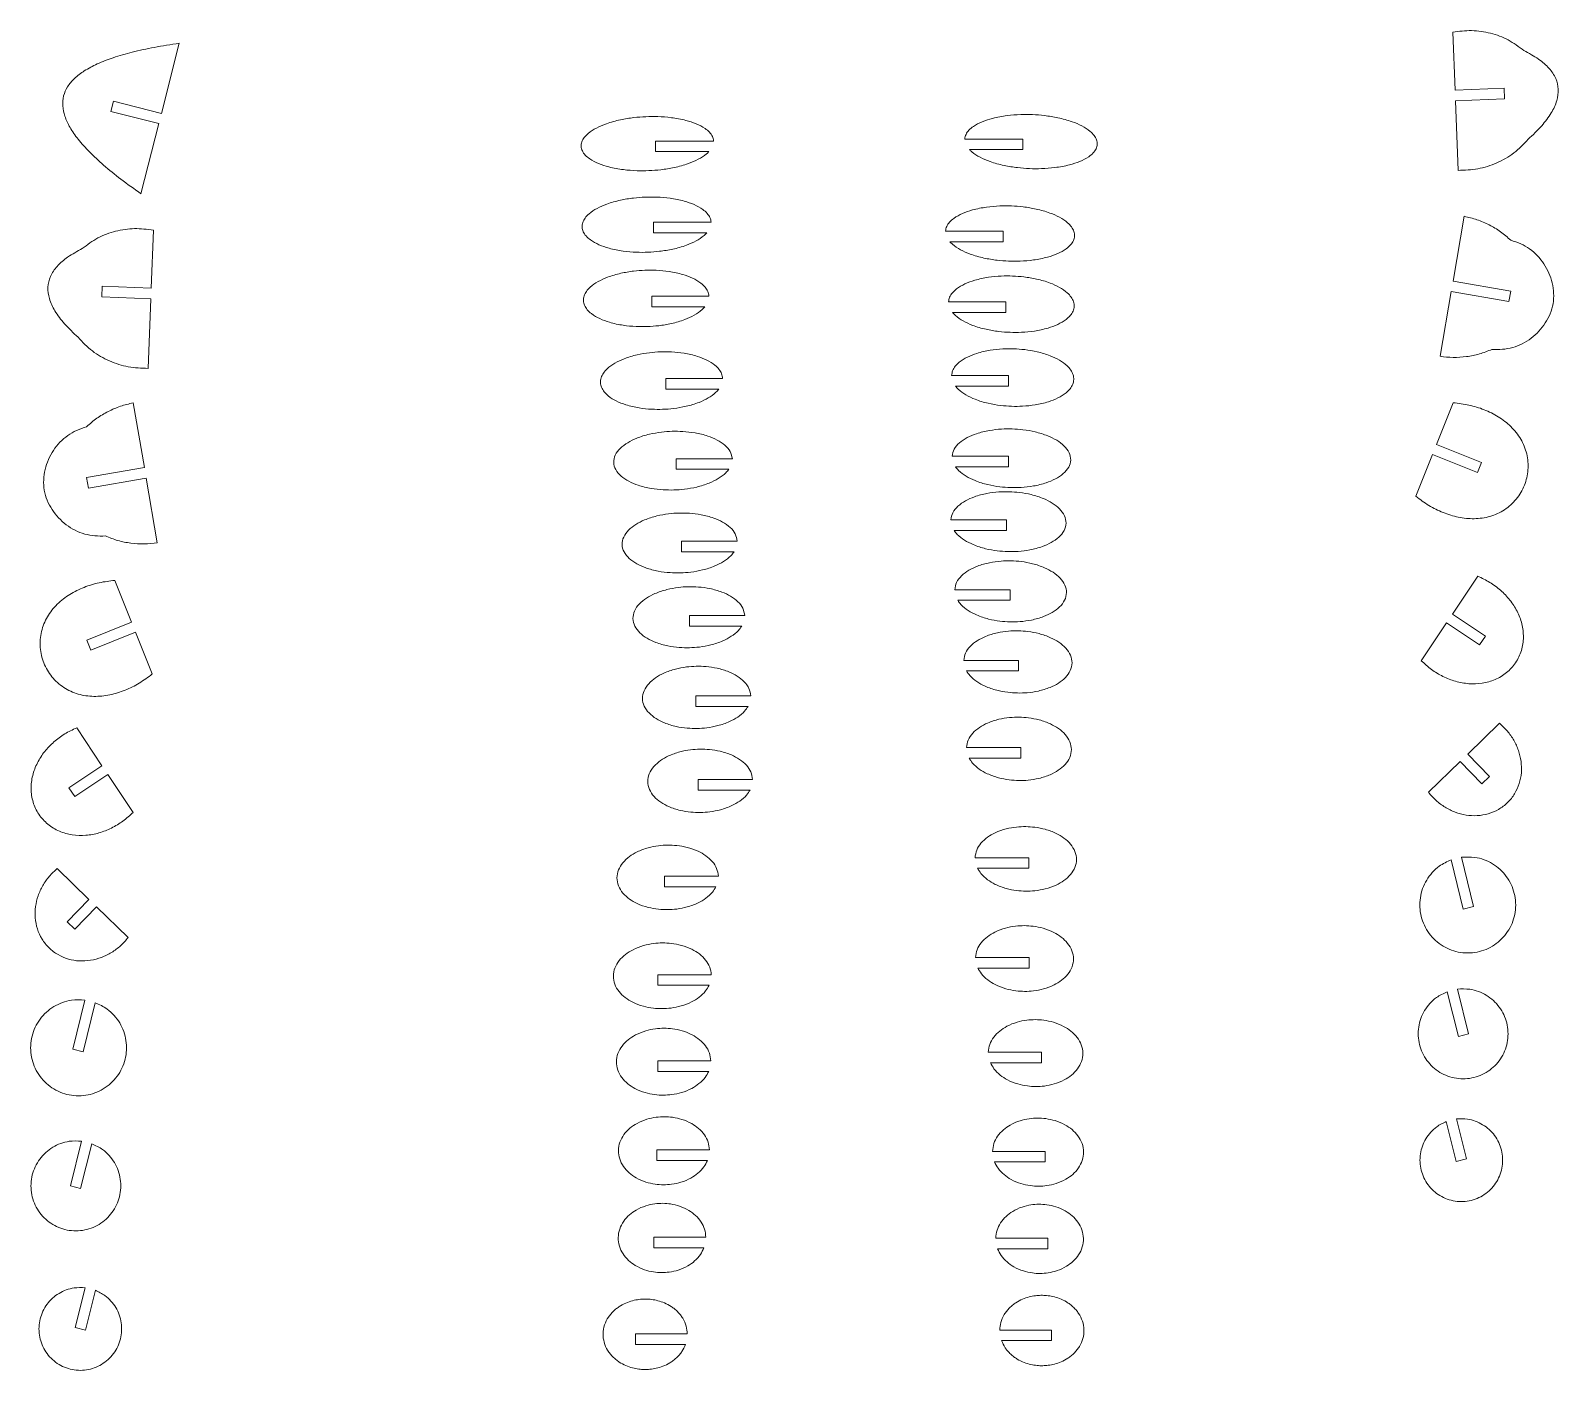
# Model space of a CAD drawing. Header units: millimetres. Extents: x 5 to 1149, y -277 to 912.
# Drawn here: x 5.5 to 438.9, y -276.9 to 102.9 of the extents above; entities that cross this region are included whole.
import ezdxf

# ---------------------------------------------------------------- set-up
doc = ezdxf.new("R2010")
doc.units = ezdxf.units.MM

msp = doc.modelspace()

# ---------------------------------------------------------------- linework, layer by layer
at = {"color": 7, "linetype": 'Continuous', "lineweight": 15}
for p, q in [((409.56, 86.03), (408.92, 102.49)), ((42.59, 79.46), (47.63, 99.34)), ((28.24, 80), (28.98, 82.91)), ((28.98, 82.91), (42.59, 79.46)), ((423.46, 86.57), (409.56, 86.03)), ((409.68, 83.03), (423.58, 83.57)), ((410.45, 63.3), (409.68, 83.03)), ((423.58, 83.57), (423.46, 86.57)), ((28.24, 80), (41.85, 76.55)), ((36.81, 56.67), (41.85, 76.55)), ((182.77, 71.61), (199.24, 71.61)), ((182.77, 68.61), (182.77, 71.61)), ((286.98, 72.19), (270.5, 72.19)), ((286.98, 69.19), (286.98, 72.19)), ((197.91, 68.61), (182.77, 68.61)), ((271.83, 69.19), (286.98, 69.19)), ((198.52, 48.59), (182.18, 48.59)), ((182.18, 48.59), (182.18, 45.59)), ((408.99, 31.91), (412.15, 50.28)), ((39.69, 29.89), (40.33, 46.35)), ((182.18, 45.59), (197.3, 45.59)), ((265.05, 46.08), (281.39, 46.08)), ((281.39, 46.08), (281.39, 43.08)), ((281.39, 43.08), (266.27, 43.08)), ((25.68, 27.43), (25.79, 30.43)), ((25.79, 30.43), (39.69, 29.89)), ((425.36, 29.09), (408.99, 31.91)), ((39.58, 26.89), (25.68, 27.43)), ((38.81, 7.16), (39.58, 26.89)), ((197.92, 27.64), (181.7, 27.64)), ((181.7, 27.64), (181.7, 24.64)), ((265.9, 26.01), (282.12, 26.01)), ((282.12, 26.01), (282.12, 23.01)), ((405.32, 10.58), (408.48, 28.95)), ((408.48, 28.95), (424.85, 26.13)), ((424.85, 26.13), (425.36, 29.09)), ((181.7, 24.64), (196.78, 24.64)), ((282.12, 23.01), (267.04, 23.01)), ((266.76, 5.16), (282.85, 5.16)), ((282.85, 5.16), (282.85, 2.16)), ((185.72, 4.3), (185.72, 1.3)), ((201.8, 4.3), (185.72, 4.3)), ((185.72, 1.3), (200.74, 1.3)), ((282.85, 2.16), (267.82, 2.16)), ((37.77, -20.98), (34.6, -2.61)), ((404.32, -14.45), (409.06, -2.57)), ((398.47, -29.11), (403.21, -17.23)), ((403.21, -17.23), (415.94, -22.32)), ((417.05, -19.53), (404.32, -14.45)), ((21.4, -23.8), (37.77, -20.98)), ((204.56, -18.44), (188.6, -18.44)), ((188.6, -18.44), (188.6, -21.44)), ((188.6, -21.44), (203.58, -21.44)), ((266.89, -17.76), (282.85, -17.76)), ((282.85, -20.76), (267.87, -20.76)), ((282.85, -17.76), (282.85, -20.76)), ((415.94, -22.32), (417.05, -19.53)), ((21.9, -26.76), (21.4, -23.8)), ((38.28, -23.94), (21.9, -26.76)), ((41.44, -42.31), (38.28, -23.94)), ((266.53, -35.78), (282.36, -35.78)), ((282.36, -38.78), (267.45, -38.78)), ((282.36, -35.78), (282.36, -38.78)), ((205.97, -41.83), (190.14, -41.83)), ((190.14, -41.83), (190.14, -44.83)), ((190.14, -44.83), (205.05, -44.83)), ((408.84, -62.5), (416.02, -51.76)), ((34.16, -64.82), (29.42, -52.95)), ((267.64, -55.59), (283.33, -55.59)), ((283.33, -55.59), (283.33, -58.59)), ((283.33, -58.59), (268.48, -58.59)), ((21.43, -69.9), (34.16, -64.82)), ((208.07, -62.93), (192.38, -62.93)), ((192.38, -62.93), (192.38, -65.93)), ((399.99, -75.73), (407.17, -64.99)), ((407.17, -64.99), (416.54, -71.26)), ((418.21, -68.76), (408.84, -62.5)), ((35.27, -67.61), (22.55, -72.69)), ((40.01, -79.48), (35.27, -67.61)), ((192.38, -65.93), (207.22, -65.93)), ((416.54, -71.26), (418.21, -68.76)), ((22.55, -72.69), (21.43, -69.9)), ((270.19, -75.63), (285.76, -75.63)), ((285.76, -75.63), (285.76, -78.63)), ((285.76, -78.63), (270.98, -78.63)), ((209.8, -85.69), (194.23, -85.69)), ((194.23, -85.69), (194.23, -88.69)), ((194.23, -88.69), (209.01, -88.69)), ((25.75, -105.49), (18.57, -94.76)), ((413.15, -102.19), (422.14, -93.44)), ((270.98, -100.33), (286.42, -100.33)), ((286.42, -103.33), (271.72, -103.33)), ((286.42, -100.33), (286.42, -103.33)), ((419.34, -108.55), (413.15, -102.19)), ((16.38, -111.76), (25.75, -105.49)), ((27.42, -107.99), (18.05, -114.25)), ((34.6, -118.73), (27.42, -107.99)), ((402.02, -113.03), (411, -104.28)), ((411, -104.28), (417.19, -110.64)), ((18.05, -114.25), (16.38, -111.76)), ((210.31, -109.39), (194.87, -109.39)), ((194.87, -109.39), (194.87, -112.39)), ((194.87, -112.39), (209.57, -112.39)), ((417.19, -110.64), (419.34, -108.55)), ((273.4, -131.57), (288.71, -131.57)), ((288.71, -131.57), (288.71, -134.57)), ((411.91, -146.12), (408.45, -132.17)), ((411.36, -131.45), (414.83, -145.39)), ((22.04, -143.38), (13.06, -134.63)), ((200.59, -136.81), (185.28, -136.81)), ((185.28, -136.81), (185.28, -139.81)), ((288.71, -134.57), (274.09, -134.57)), ((185.28, -139.81), (199.9, -139.81)), ((15.85, -149.74), (22.04, -143.38)), ((24.19, -145.47), (18, -151.83)), ((33.18, -154.22), (24.19, -145.47)), ((414.83, -145.39), (411.91, -146.12)), ((18, -151.83), (15.85, -149.74)), ((273.54, -159.86), (288.72, -159.86)), ((288.72, -159.86), (288.72, -162.86)), ((288.72, -162.86), (274.19, -162.86)), ((183.42, -164.76), (183.42, -167.76)), ((198.6, -164.76), (183.42, -164.76)), ((183.42, -167.76), (197.95, -167.76)), ((410.25, -168.84), (413.41, -181.53)), ((17.46, -185.89), (20.92, -171.95)), ((23.84, -172.68), (20.37, -186.62)), ((410.5, -182.25), (407.34, -169.56)), ((413.41, -181.53), (410.5, -182.25)), ((20.37, -186.62), (17.46, -185.89)), ((183.42, -189.16), (183.42, -192.16)), ((198.47, -189.16), (183.42, -189.16)), ((277.16, -186.72), (292.22, -186.72)), ((292.22, -189.72), (277.77, -189.72)), ((292.22, -186.72), (292.22, -189.72)), ((183.42, -192.16), (197.86, -192.16)), ((409.89, -217.69), (407.08, -206.38)), ((409.99, -205.66), (412.8, -216.97)), ((16.79, -224.64), (19.95, -211.95)), ((22.86, -212.67), (19.7, -225.36)), ((198.08, -214.45), (183.15, -214.45)), ((183.15, -214.45), (183.15, -217.45)), ((278.35, -214.84), (293.28, -214.84)), ((293.28, -214.84), (293.28, -217.84)), ((183.15, -217.45), (197.51, -217.45)), ((293.28, -217.84), (278.92, -217.84)), ((412.8, -216.97), (409.89, -217.69)), ((19.7, -225.36), (16.79, -224.64)), ((197.05, -239.21), (182.25, -239.21)), ((182.25, -239.21), (182.25, -242.21)), ((182.25, -242.21), (196.52, -242.21)), ((279.28, -239.48), (294.08, -239.48)), ((294.08, -242.48), (279.82, -242.48)), ((294.08, -239.48), (294.08, -242.48)), ((18.14, -264.81), (20.96, -253.5)), ((23.87, -254.23), (21.06, -265.54)), ((21.06, -265.54), (18.14, -264.81)), ((177.12, -266.57), (191.79, -266.57)), ((177.12, -269.57), (177.12, -266.57)), ((295.08, -265.5), (280.41, -265.5)), ((280.92, -268.5), (295.08, -268.5)), ((295.08, -268.5), (295.08, -265.5)), ((191.28, -269.57), (177.12, -269.57))]:
    msp.add_line(p, q, dxfattribs=at)
for points, knots in [([(408.92, 102.49), (410.71, 102.71), (414.28, 103.17), (419.66, 102.36), (424.79, 100.52), (427.66, 98.34), (429.1, 97.26)], [0, 0, 0, 0, 0.249678, 0.500443, 0.750282, 1, 1, 1, 1]), ([(47.63, 99.34), (45.27, 98.98), (40.8, 98.29), (34.55, 96.93), (29.15, 95.39), (24.59, 93.65), (20.86, 91.7), (17.96, 89.54), (15.9, 87.13), (14.72, 84.45), (14.48, 81.54), (15.16, 78.48), (16.69, 75.27), (19.07, 71.9), (22.29, 68.34), (26.35, 64.58), (31.25, 60.62), (34.88, 58.04), (36.81, 56.67)], [0, 0, 0, 0, 0.096234, 0.181722, 0.256769, 0.321827, 0.377592, 0.42517, 0.466329, 0.503763, 0.54098, 0.581546, 0.628265, 0.683005, 0.746935, 0.820787, 0.905035, 1, 1, 1, 1]), ([(429.1, 97.26), (430.52, 96.5), (433.11, 95.12), (436.24, 92.46), (438.27, 89.53), (439.05, 86.28), (438.54, 82.85), (436.85, 79.34), (434.05, 75.65), (431.63, 73.36), (430.31, 72.11)], [0, 0, 0, 0, 0.148436, 0.271823, 0.376634, 0.473154, 0.574231, 0.691219, 0.831669, 1, 1, 1, 1]), ([(197.91, 68.61), (197.69, 68.39), (196.81, 67.52), (194.85, 66.33), (191.78, 65.04), (188.21, 64.07), (184.45, 63.47), (180.91, 63.19), (177.36, 63.17), (173.55, 63.46), (169.88, 64.13), (166.66, 65.15), (164.39, 66.3), (162.84, 67.56), (161.96, 68.76), (161.58, 70.09), (161.8, 71.44), (162.53, 72.71), (163.92, 74.1), (166.05, 75.43), (169.14, 76.72), (172.71, 77.68), (176.46, 78.29), (180, 78.57), (183.56, 78.59), (187.36, 78.3), (191.03, 77.63), (194.25, 76.61), (196.53, 75.46), (198.07, 74.2), (198.95, 73), (199.22, 72.08), (199.24, 71.63), (199.24, 71.61)], [0, 0, 0, 0, 0.011057, 0.044557, 0.081324, 0.130988, 0.177284, 0.217944, 0.258657, 0.30515, 0.355209, 0.392415, 0.426445, 0.446272, 0.463596, 0.479175, 0.494645, 0.511693, 0.531169, 0.564669, 0.601436, 0.6511, 0.697397, 0.738056, 0.778769, 0.825263, 0.875321, 0.912527, 0.946557, 0.966385, 0.983708, 0.999287, 1, 1, 1, 1]), ([(271.83, 69.19), (272.05, 68.97), (272.94, 68.1), (274.89, 66.91), (277.96, 65.62), (281.54, 64.65), (285.29, 64.05), (288.83, 63.77), (292.38, 63.75), (296.19, 64.04), (299.86, 64.71), (303.08, 65.73), (305.36, 66.88), (306.9, 68.14), (307.78, 69.34), (308.16, 70.67), (307.95, 72.02), (307.21, 73.29), (305.82, 74.68), (303.69, 76.01), (300.61, 77.3), (297.04, 78.26), (293.28, 78.87), (289.74, 79.15), (286.19, 79.17), (282.38, 78.88), (278.71, 78.21), (275.49, 77.19), (273.21, 76.04), (271.67, 74.78), (270.79, 73.58), (270.53, 72.66), (270.5, 72.21), (270.5, 72.19)], [0, 0, 0, 0, 0.011057, 0.044557, 0.081324, 0.130988, 0.177284, 0.217944, 0.258657, 0.30515, 0.355209, 0.392415, 0.426445, 0.446272, 0.463596, 0.479175, 0.494645, 0.511692, 0.531169, 0.564669, 0.601436, 0.6511, 0.697396, 0.738056, 0.778769, 0.825263, 0.875321, 0.912527, 0.946557, 0.966384, 0.983708, 0.999287, 1, 1, 1, 1]), ([(430.31, 72.11), (429.01, 70.75), (426.42, 68.02), (421.46, 65.26), (416.07, 63.51), (412.32, 63.37), (410.45, 63.3)], [0, 0, 0, 0, 0.250417, 0.500607, 0.750073, 1, 1, 1, 1]), ([(197.3, 45.59), (197.06, 45.34), (196.18, 44.43), (194.23, 43.2), (191.23, 41.89), (187.75, 40.92), (184.09, 40.32), (180.64, 40.05), (177.17, 40.05), (173.46, 40.36), (169.89, 41.06), (166.76, 42.13), (164.55, 43.31), (163.05, 44.61), (162.2, 45.83), (161.85, 47.19), (162.06, 48.56), (162.78, 49.86), (164.14, 51.27), (166.22, 52.62), (169.23, 53.92), (172.71, 54.9), (176.37, 55.5), (179.82, 55.76), (183.29, 55.77), (187, 55.45), (190.57, 54.76), (193.7, 53.69), (195.91, 52.51), (197.41, 51.21), (198.26, 49.98), (198.5, 49.05), (198.52, 48.6), (198.52, 48.59)], [0, 0, 0, 0, 0.012618, 0.046284, 0.082971, 0.132321, 0.178217, 0.218485, 0.258792, 0.304837, 0.354481, 0.391494, 0.425551, 0.445588, 0.463306, 0.479436, 0.495488, 0.513007, 0.532786, 0.566452, 0.603139, 0.652488, 0.698385, 0.738652, 0.77896, 0.825005, 0.874649, 0.911662, 0.945719, 0.965755, 0.983473, 0.999604, 1, 1, 1, 1]), ([(266.27, 43.08), (266.51, 42.83), (267.39, 41.92), (269.33, 40.69), (272.33, 39.38), (275.82, 38.41), (279.48, 37.8), (282.93, 37.54), (286.4, 37.53), (290.1, 37.85), (293.68, 38.55), (296.81, 39.61), (299.02, 40.79), (300.51, 42.09), (301.37, 43.32), (301.72, 44.67), (301.51, 46.05), (300.79, 47.34), (299.43, 48.75), (297.35, 50.1), (294.34, 51.41), (290.86, 52.38), (287.2, 52.98), (283.75, 53.25), (280.28, 53.25), (276.57, 52.94), (273, 52.24), (269.87, 51.18), (267.66, 49.99), (266.16, 48.7), (265.31, 47.47), (265.07, 46.54), (265.05, 46.09), (265.05, 46.08)], [0, 0, 0, 0, 0.012618, 0.046284, 0.082971, 0.132321, 0.178217, 0.218485, 0.258793, 0.304837, 0.354481, 0.391494, 0.425551, 0.445588, 0.463306, 0.479436, 0.495488, 0.513007, 0.532786, 0.566452, 0.603139, 0.652489, 0.698385, 0.738652, 0.77896, 0.825005, 0.874649, 0.911662, 0.945719, 0.965756, 0.983474, 0.999604, 1, 1, 1, 1]), ([(412.15, 50.28), (413.37, 49.99), (415.82, 49.41), (419.28, 47.91), (422.54, 45.99), (424.43, 44.33), (425.37, 43.5)], [0, 0, 0, 0, 0.249321, 0.500587, 0.749667, 1, 1, 1, 1]), ([(40.33, 46.35), (38.55, 46.58), (34.97, 47.03), (29.59, 46.22), (24.46, 44.38), (21.59, 42.21), (20.16, 41.12)], [0, 0, 0, 0, 0.249677, 0.500442, 0.750282, 1, 1, 1, 1]), ([(425.37, 43.5), (426.33, 43.19), (428.21, 42.57), (430.78, 41.09), (433.02, 39.17), (434.85, 36.83), (436.25, 34.22), (437.2, 31.4), (437.64, 28.46), (437.47, 25.48), (436.63, 22.61), (435.23, 19.99), (433.4, 17.65), (431.2, 15.65), (428.7, 14.06), (425.93, 13), (423, 12.47), (421.03, 12.52), (420.04, 12.54)], [0, 0, 0, 0, 0.064174, 0.124903, 0.187387, 0.249731, 0.312308, 0.374804, 0.437209, 0.499916, 0.562801, 0.625221, 0.687878, 0.75022, 0.812833, 0.874828, 0.937492, 1, 1, 1, 1]), ([(20.16, 41.12), (18.74, 40.36), (16.15, 38.98), (13.02, 36.33), (10.99, 33.4), (10.2, 30.14), (10.71, 26.72), (12.41, 23.2), (15.2, 19.52), (17.63, 17.22), (18.95, 15.97)], [0, 0, 0, 0, 0.148436, 0.271823, 0.376635, 0.473154, 0.57423, 0.69122, 0.831669, 1, 1, 1, 1]), ([(196.78, 24.64), (196.52, 24.36), (195.65, 23.41), (193.73, 22.14), (190.8, 20.81), (187.4, 19.84), (183.83, 19.24), (180.47, 18.98), (177.1, 18.99), (173.49, 19.33), (170.01, 20.06), (166.97, 21.16), (164.82, 22.39), (163.38, 23.72), (162.56, 24.98), (162.22, 26.35), (162.43, 27.75), (163.14, 29.07), (164.46, 30.5), (166.49, 31.87), (169.43, 33.19), (172.83, 34.17), (176.4, 34.77), (179.76, 35.03), (183.13, 35.01), (186.74, 34.68), (190.21, 33.95), (193.26, 32.84), (195.41, 31.62), (196.85, 30.29), (197.67, 29.03), (197.9, 28.1), (197.92, 27.65), (197.92, 27.64)], [0, 0, 0, 0, 0.014167, 0.04801, 0.084615, 0.133634, 0.17911, 0.218967, 0.25885, 0.304426, 0.353643, 0.390466, 0.424569, 0.444834, 0.46297, 0.479672, 0.496323, 0.51433, 0.534426, 0.568269, 0.604874, 0.653893, 0.69937, 0.739226, 0.779109, 0.824685, 0.873902, 0.910725, 0.944828, 0.965093, 0.983229, 0.999931, 1, 1, 1, 1]), ([(267.04, 23.01), (267.3, 22.72), (268.17, 21.77), (270.09, 20.5), (273.02, 19.17), (276.42, 18.2), (279.99, 17.6), (283.35, 17.34), (286.72, 17.36), (290.33, 17.69), (293.81, 18.42), (296.85, 19.53), (299, 20.75), (300.44, 22.08), (301.26, 23.34), (301.6, 24.71), (301.39, 26.11), (300.68, 27.43), (299.36, 28.86), (297.33, 30.24), (294.39, 31.56), (290.99, 32.53), (287.42, 33.13), (284.06, 33.39), (280.69, 33.38), (277.08, 33.04), (273.61, 32.31), (270.56, 31.21), (268.41, 29.98), (266.97, 28.65), (266.15, 27.39), (265.92, 26.46), (265.9, 26.01), (265.9, 26.01)], [0, 0, 0, 0, 0.014167, 0.048009, 0.084614, 0.133634, 0.17911, 0.218967, 0.25885, 0.304426, 0.353643, 0.390466, 0.424568, 0.444834, 0.46297, 0.479671, 0.496323, 0.514329, 0.534426, 0.568269, 0.604874, 0.653893, 0.69937, 0.739226, 0.779109, 0.824685, 0.873903, 0.910725, 0.944828, 0.965093, 0.983229, 0.999931, 1, 1, 1, 1]), ([(18.95, 15.97), (20.24, 14.61), (22.83, 11.88), (27.8, 9.12), (33.18, 7.37), (36.93, 7.23), (38.81, 7.16)], [0, 0, 0, 0, 0.2504177, 0.500607, 0.7500728, 1, 1, 1, 1]), ([(200.74, 1.3), (200.47, 0.99), (199.61, -0.01), (197.71, -1.32), (194.85, -2.66), (191.54, -3.64), (188.06, -4.24), (184.79, -4.49), (181.51, -4.46), (178, -4.09), (174.62, -3.33), (171.67, -2.19), (169.58, -0.93), (168.19, 0.44), (167.4, 1.73), (167.08, 3.12), (167.29, 4.54), (167.98, 5.88), (169.27, 7.34), (171.26, 8.73), (174.12, 10.07), (177.43, 11.05), (180.91, 11.65), (184.18, 11.9), (187.46, 11.87), (190.97, 11.5), (194.35, 10.74), (197.3, 9.6), (199.39, 8.34), (200.77, 6.98), (201.59, 5.7), (201.73, 4.76), (201.8, 4.3)], [0, 0, 0, 0, 0.01571, 0.049741, 0.086261, 0.134934, 0.179968, 0.219392, 0.25883, 0.303917, 0.352695, 0.38933, 0.423496, 0.444012, 0.46259, 0.479884, 0.497152, 0.515664, 0.536092, 0.570123, 0.606643, 0.655315, 0.70035, 0.739774, 0.779212, 0.824299, 0.873077, 0.909712, 0.943878, 0.964292, 0.982787, 1, 1, 1, 1]), ([(267.82, 2.16), (268.09, 1.85), (268.95, 0.85), (270.85, -0.46), (273.71, -1.8), (277.03, -2.78), (280.5, -3.38), (283.77, -3.63), (287.05, -3.6), (290.56, -3.24), (293.94, -2.47), (296.9, -1.33), (298.98, -0.07), (300.37, 1.29), (301.16, 2.58), (301.48, 3.98), (301.27, 5.4), (300.58, 6.74), (299.29, 8.2), (297.31, 9.59), (294.44, 10.93), (291.13, 11.91), (287.65, 12.51), (284.38, 12.75), (281.1, 12.73), (277.59, 12.36), (274.21, 11.6), (271.26, 10.46), (269.17, 9.2), (267.79, 7.84), (266.97, 6.56), (266.83, 5.62), (266.76, 5.16)], [0, 0, 0, 0, 0.01571, 0.049741, 0.086261, 0.134934, 0.179968, 0.219392, 0.25883, 0.303918, 0.352695, 0.38933, 0.423497, 0.444013, 0.46259, 0.479884, 0.497152, 0.515664, 0.536092, 0.570123, 0.606643, 0.655316, 0.70035, 0.739774, 0.779212, 0.824299, 0.873077, 0.909712, 0.943879, 0.964293, 0.982787, 1, 1, 1, 1]), ([(420.04, 12.54), (418.87, 12.07), (416.53, 11.14), (412.82, 10.43), (409.06, 10.17), (406.56, 10.44), (405.32, 10.58)], [0, 0, 0, 0, 0.250725, 0.500284, 0.751011, 1, 1, 1, 1]), ([(34.6, -2.61), (33.39, -2.9), (30.94, -3.48), (27.48, -4.98), (24.22, -6.9), (22.33, -8.55), (21.39, -9.38)], [0, 0, 0, 0, 0.24932, 0.500587, 0.749667, 1, 1, 1, 1]), ([(409.06, -2.57), (410.56, -2.75), (413.54, -3.11), (417.86, -4.45), (421.92, -6.44), (424.93, -8.75), (426.96, -10.99), (428.25, -12.86), (429.25, -14.9), (430.17, -17.77), (430.42, -20.84), (429.96, -23.84), (429.05, -26.73), (427.5, -29.38), (425.42, -31.58), (423.62, -32.97), (421.63, -34.07), (419.5, -34.85), (417.28, -35.33), (415.02, -35.5), (412.74, -35.41), (410.51, -35.06), (408.31, -34.49), (405.48, -33.48), (402.08, -31.81), (399.67, -30.01), (398.47, -29.11)], [0, 0, 0, 0, 0.062336, 0.124543, 0.186509, 0.24913, 0.280654, 0.311866, 0.342959, 0.374356, 0.436795, 0.468321, 0.499788, 0.56222, 0.593644, 0.624859, 0.656321, 0.687565, 0.718532, 0.750332, 0.781153, 0.81306, 0.843746, 0.875399, 0.937906, 1, 1, 1, 1]), ([(21.39, -9.38), (20.42, -9.7), (18.55, -10.32), (15.97, -11.8), (13.74, -13.71), (11.91, -16.05), (10.51, -18.67), (9.56, -21.48), (9.12, -24.42), (9.28, -27.41), (10.12, -30.27), (11.53, -32.9), (13.36, -35.24), (15.56, -37.24), (18.06, -38.82), (20.83, -39.89), (23.76, -40.42), (25.73, -40.37), (26.72, -40.35)], [0, 0, 0, 0, 0.064175, 0.124904, 0.187388, 0.249732, 0.312309, 0.374805, 0.437209, 0.499916, 0.562801, 0.625221, 0.687879, 0.750221, 0.812833, 0.874828, 0.937492, 1, 1, 1, 1]), ([(203.58, -21.44), (203.3, -21.79), (202.45, -22.83), (200.56, -24.18), (197.78, -25.54), (194.55, -26.52), (191.17, -27.12), (187.99, -27.35), (184.8, -27.31), (181.39, -26.92), (178.11, -26.13), (175.24, -24.95), (173.01, -23.51), (171.39, -21.7), (170.71, -19.51), (171.26, -17.28), (172.76, -15.37), (174.89, -13.81), (177.69, -12.45), (180.91, -11.46), (184.3, -10.87), (187.48, -10.64), (190.66, -10.68), (194.08, -11.07), (197.36, -11.86), (200.24, -13.04), (202.43, -14.48), (204.12, -16.27), (204.42, -17.74), (204.56, -18.44)], [0, 0, 0, 0, 0.017268, 0.05152, 0.087978, 0.136319, 0.180918, 0.219913, 0.258911, 0.303519, 0.351876, 0.388352, 0.422626, 0.453069, 0.480175, 0.507273, 0.537696, 0.571948, 0.608406, 0.656747, 0.701347, 0.740342, 0.779339, 0.823947, 0.872305, 0.908781, 0.943055, 0.97317, 1, 1, 1, 1]), ([(267.87, -20.76), (268.15, -21.11), (269, -22.15), (270.89, -23.5), (273.67, -24.86), (276.9, -25.85), (280.28, -26.44), (283.46, -26.67), (286.65, -26.63), (290.06, -26.24), (293.34, -25.45), (296.21, -24.27), (298.44, -22.83), (300.06, -21.02), (300.74, -18.83), (300.19, -16.6), (298.69, -14.7), (296.56, -13.13), (293.76, -11.78), (290.54, -10.79), (287.15, -10.19), (283.97, -9.96), (280.79, -10), (277.37, -10.39), (274.09, -11.18), (271.21, -12.37), (269.02, -13.8), (267.33, -15.59), (267.03, -17.07), (266.89, -17.76)], [0, 0, 0, 0, 0.017267, 0.05152, 0.087978, 0.136319, 0.180918, 0.219913, 0.258911, 0.303519, 0.351876, 0.388352, 0.422626, 0.453069, 0.480175, 0.507273, 0.537696, 0.571948, 0.608406, 0.656747, 0.701347, 0.740342, 0.779339, 0.823947, 0.872305, 0.908781, 0.943055, 0.97317, 1, 1, 1, 1]), ([(267.45, -38.78), (267.74, -39.17), (268.57, -40.25), (270.43, -41.64), (273.14, -43.01), (276.29, -44.01), (279.57, -44.6), (282.66, -44.82), (285.76, -44.76), (289.07, -44.35), (292.26, -43.52), (295.04, -42.3), (297.2, -40.82), (298.76, -38.96), (299.4, -36.74), (298.87, -34.49), (297.4, -32.54), (295.32, -30.95), (292.6, -29.58), (289.46, -28.58), (286.17, -28), (283.08, -27.77), (279.98, -27.83), (276.67, -28.24), (273.49, -29.07), (270.69, -30.29), (268.57, -31.77), (266.95, -33.6), (266.67, -35.08), (266.53, -35.78)], [0, 0, 0, 0, 0.018821, 0.053283, 0.089649, 0.137606, 0.181713, 0.220228, 0.258733, 0.302807, 0.350698, 0.386992, 0.421371, 0.452332, 0.480348, 0.508396, 0.539431, 0.573893, 0.61026, 0.658216, 0.702323, 0.740837, 0.779343, 0.823417, 0.871307, 0.907602, 0.941981, 0.972429, 1, 1, 1, 1]), ([(205.05, -44.83), (204.76, -45.21), (203.93, -46.3), (202.07, -47.68), (199.36, -49.05), (196.22, -50.05), (192.93, -50.64), (189.84, -50.86), (186.74, -50.8), (183.43, -50.39), (180.24, -49.57), (177.46, -48.34), (175.3, -46.86), (173.74, -45), (173.1, -42.78), (173.63, -40.53), (175.1, -38.59), (177.18, -36.99), (179.9, -35.62), (183.04, -34.63), (186.33, -34.04), (189.42, -33.81), (192.52, -33.87), (195.83, -34.28), (199.01, -35.11), (201.81, -36.33), (203.93, -37.81), (205.55, -39.65), (205.83, -41.12), (205.97, -41.83)], [0, 0, 0, 0, 0.018821, 0.053283, 0.08965, 0.137606, 0.181713, 0.220228, 0.258733, 0.302807, 0.350698, 0.386992, 0.421371, 0.452332, 0.480348, 0.508396, 0.539431, 0.573893, 0.61026, 0.658216, 0.702323, 0.740838, 0.779343, 0.823417, 0.871307, 0.907602, 0.941981, 0.97243, 1, 1, 1, 1]), ([(26.72, -40.35), (27.89, -40.81), (30.22, -41.75), (33.94, -42.46), (37.7, -42.72), (40.2, -42.45), (41.44, -42.31)], [0, 0, 0, 0, 0.250726, 0.500285, 0.75101, 1, 1, 1, 1]), ([(268.48, -58.59), (268.78, -59.01), (269.59, -60.13), (271.44, -61.56), (274.07, -62.95), (277.13, -63.95), (280.33, -64.54), (283.33, -64.75), (286.33, -64.68), (289.55, -64.24), (292.63, -63.38), (295.33, -62.12), (297.42, -60.59), (298.92, -58.68), (299.51, -56.43), (299, -54.16), (297.57, -52.18), (295.54, -50.56), (292.89, -49.17), (289.84, -48.17), (286.64, -47.58), (283.64, -47.37), (280.63, -47.44), (277.42, -47.88), (274.33, -48.74), (271.63, -50), (269.58, -51.52), (268.03, -53.4), (267.76, -54.88), (267.64, -55.59)], [0, 0, 0, 0, 0.0203881, 0.0550719, 0.0913437, 0.1388954, 0.1824836, 0.2204917, 0.2584804, 0.3019969, 0.3494072, 0.3855265, 0.4200341, 0.4515502, 0.4805084, 0.509533, 0.5412047, 0.5758887, 0.6121606, 0.6597121, 0.7033002, 0.7413085, 0.7792972, 0.8228137, 0.8702239, 0.9063432, 0.940851, 0.9716657, 1, 1, 1, 1]), ([(416.02, -51.76), (417.17, -52.3), (419.48, -53.39), (422.54, -55.68), (425.19, -58.43), (427.28, -61.64), (428.65, -65.22), (429.13, -69.05), (428.55, -72.88), (426.91, -76.38), (424.3, -79.24), (421, -81.23), (417.28, -82.26), (413.44, -82.37), (409.66, -81.66), (406.1, -80.25), (402.81, -78.3), (400.93, -76.58), (399.99, -75.73)], [0, 0, 0, 0, 0.062533, 0.12498, 0.187338, 0.2495, 0.312155, 0.374851, 0.437317, 0.500038, 0.562403, 0.624897, 0.687477, 0.7501, 0.812642, 0.875109, 0.937739, 1, 1, 1, 1]), ([(29.42, -52.95), (27.92, -53.12), (24.94, -53.48), (20.62, -54.82), (16.56, -56.81), (13.55, -59.12), (11.52, -61.37), (10.24, -63.24), (9.23, -65.27), (8.31, -68.14), (8.07, -71.21), (8.52, -74.21), (9.43, -77.1), (10.98, -79.76), (13.07, -81.95), (14.87, -83.34), (16.86, -84.44), (18.98, -85.22), (21.2, -85.7), (23.46, -85.88), (25.74, -85.78), (27.97, -85.43), (30.17, -84.87), (33.01, -83.85), (36.41, -82.18), (38.81, -80.38), (40.01, -79.48)], [0, 0, 0, 0, 0.062336, 0.124543, 0.186509, 0.24913, 0.280654, 0.311866, 0.342959, 0.374355, 0.436795, 0.46832, 0.499788, 0.562221, 0.593644, 0.624859, 0.656321, 0.687565, 0.718532, 0.750332, 0.781154, 0.81306, 0.843746, 0.8754, 0.937906, 1, 1, 1, 1]), ([(207.22, -65.93), (206.92, -66.35), (206.11, -67.47), (204.27, -68.9), (201.64, -70.29), (198.58, -71.29), (195.38, -71.88), (192.38, -72.09), (189.38, -72.02), (186.16, -71.58), (183.07, -70.72), (180.38, -69.46), (178.29, -67.93), (176.79, -66.02), (176.19, -63.77), (176.71, -61.5), (178.14, -59.52), (180.17, -57.9), (182.82, -56.51), (185.87, -55.51), (189.07, -54.92), (192.07, -54.71), (195.07, -54.78), (198.29, -55.22), (201.37, -56.08), (204.08, -57.34), (206.13, -58.86), (207.68, -60.74), (207.94, -62.22), (208.07, -62.93)], [0, 0, 0, 0, 0.020388, 0.055072, 0.091344, 0.138895, 0.182484, 0.220492, 0.258481, 0.301997, 0.349407, 0.385527, 0.420034, 0.45155, 0.480509, 0.509533, 0.541205, 0.575889, 0.612161, 0.659712, 0.703301, 0.741309, 0.779297, 0.822814, 0.870224, 0.906343, 0.940851, 0.971666, 1, 1, 1, 1]), ([(270.98, -78.63), (271.29, -79.09), (272.08, -80.25), (273.9, -81.72), (276.46, -83.13), (279.43, -84.13), (282.54, -84.72), (285.45, -84.92), (288.36, -84.83), (291.48, -84.37), (294.47, -83.47), (297.08, -82.17), (299.09, -80.6), (300.53, -78.64), (301.09, -76.36), (300.58, -74.06), (299.2, -72.05), (297.22, -70.4), (294.64, -69), (291.67, -67.99), (288.57, -67.41), (285.66, -67.2), (282.75, -67.29), (279.63, -67.75), (276.64, -68.65), (274.02, -69.95), (272.04, -71.51), (270.57, -73.43), (270.31, -74.92), (270.19, -75.63)], [0, 0, 0, 0, 0.0219741, 0.0568916, 0.0930658, 0.1401912, 0.183232, 0.2207068, 0.2581524, 0.3010869, 0.3480041, 0.3839542, 0.4186158, 0.4507251, 0.4806597, 0.5106878, 0.5430208, 0.5779385, 0.6141126, 0.6612383, 0.7042789, 0.7417537, 0.7791994, 0.8221339, 0.8690509, 0.9050012, 0.9396627, 0.9708788, 1, 1, 1, 1]), ([(209.01, -88.69), (208.7, -89.14), (207.91, -90.31), (206.1, -91.78), (203.53, -93.18), (200.56, -94.19), (197.46, -94.77), (194.55, -94.98), (191.64, -94.89), (188.52, -94.43), (185.53, -93.53), (182.92, -92.23), (180.9, -90.66), (179.46, -88.7), (178.91, -86.42), (179.41, -84.12), (180.8, -82.11), (182.78, -80.46), (185.35, -79.06), (188.32, -78.05), (191.43, -77.46), (194.34, -77.26), (197.25, -77.35), (200.37, -77.81), (203.35, -78.71), (205.97, -80.01), (207.95, -81.57), (209.43, -83.49), (209.68, -84.97), (209.8, -85.69)], [0, 0, 0, 0, 0.021974, 0.056892, 0.093066, 0.140191, 0.183232, 0.220707, 0.258152, 0.301087, 0.348004, 0.383954, 0.418616, 0.450725, 0.48066, 0.510688, 0.543021, 0.577939, 0.614113, 0.661238, 0.704279, 0.741754, 0.779199, 0.822134, 0.869051, 0.905001, 0.939663, 0.970879, 1, 1, 1, 1]), ([(18.57, -94.76), (17.42, -95.3), (15.12, -96.38), (12.05, -98.68), (9.4, -101.42), (7.31, -104.63), (5.94, -108.22), (5.47, -112.05), (6.04, -115.87), (7.69, -119.37), (10.29, -122.23), (13.59, -124.22), (17.31, -125.25), (21.15, -125.36), (24.93, -124.66), (28.49, -123.25), (31.78, -121.29), (33.66, -119.58), (34.6, -118.73)], [0, 0, 0, 0, 0.062533, 0.12498, 0.187338, 0.2495, 0.312156, 0.374851, 0.437317, 0.500039, 0.562403, 0.624897, 0.687477, 0.750101, 0.812642, 0.875109, 0.937739, 1, 1, 1, 1]), ([(271.72, -103.33), (272.03, -103.81), (272.8, -105.02), (274.59, -106.52), (277.08, -107.95), (279.97, -108.96), (282.98, -109.54), (285.8, -109.74), (288.62, -109.63), (291.64, -109.15), (294.53, -108.22), (297.05, -106.87), (299, -105.26), (300.38, -103.25), (300.89, -100.94), (300.4, -98.62), (299.05, -96.57), (297.13, -94.89), (294.63, -93.47), (291.75, -92.46), (288.73, -91.88), (285.91, -91.68), (283.09, -91.79), (280.07, -92.28), (277.18, -93.21), (274.65, -94.55), (272.74, -96.15), (271.33, -98.11), (271.1, -99.6), (270.98, -100.33)], [0, 0, 0, 0, 0.023584, 0.058747, 0.09482, 0.141497, 0.183961, 0.220873, 0.257748, 0.300075, 0.346487, 0.382276, 0.417118, 0.44986, 0.480804, 0.511863, 0.544881, 0.580045, 0.616118, 0.662795, 0.705258, 0.742171, 0.779046, 0.821373, 0.867784, 0.903573, 0.938416, 0.970067, 1, 1, 1, 1]), ([(422.14, -93.44), (422.92, -94.16), (424.49, -95.6), (426.31, -98.24), (427.64, -101.14), (428.39, -104.25), (428.49, -107.45), (427.89, -110.59), (426.56, -113.52), (424.56, -116.04), (421.98, -117.98), (419.03, -119.23), (415.86, -119.76), (412.66, -119.58), (409.56, -118.74), (406.7, -117.33), (404.11, -115.44), (402.71, -113.83), (402.02, -113.03)], [0, 0, 0, 0, 0.062602, 0.125014, 0.187446, 0.249856, 0.312163, 0.374743, 0.437003, 0.499994, 0.562371, 0.624949, 0.687507, 0.749915, 0.812491, 0.875077, 0.937396, 1, 1, 1, 1]), ([(209.57, -112.39), (209.26, -112.88), (208.49, -114.08), (206.7, -115.59), (204.21, -117.01), (201.33, -118.03), (198.32, -118.61), (195.49, -118.81), (192.67, -118.7), (189.65, -118.21), (186.76, -117.28), (184.24, -115.94), (182.29, -114.32), (180.92, -112.31), (180.4, -110), (180.89, -107.68), (182.24, -105.64), (184.16, -103.96), (186.67, -102.54), (189.55, -101.52), (192.56, -100.94), (195.38, -100.75), (198.2, -100.86), (201.22, -101.34), (204.12, -102.27), (206.64, -103.61), (208.55, -105.21), (209.96, -107.17), (210.19, -108.67), (210.31, -109.39)], [0, 0, 0, 0, 0.023583, 0.058747, 0.09482, 0.141497, 0.183961, 0.220873, 0.257748, 0.300075, 0.346487, 0.382275, 0.417118, 0.44986, 0.480804, 0.511862, 0.544881, 0.580045, 0.616118, 0.662795, 0.705258, 0.742171, 0.779046, 0.821373, 0.867784, 0.903573, 0.938415, 0.970067, 1, 1, 1, 1]), ([(274.09, -134.57), (274.4, -135.09), (275.15, -136.33), (276.91, -137.88), (279.33, -139.32), (282.13, -140.35), (285.05, -140.92), (287.78, -141.11), (290.51, -140.98), (293.43, -140.47), (296.23, -139.51), (298.66, -138.13), (300.54, -136.46), (301.85, -134.41), (302.33, -132.07), (301.85, -129.72), (300.54, -127.64), (298.67, -125.94), (296.24, -124.5), (293.44, -123.48), (290.52, -122.9), (287.79, -122.72), (285.06, -122.84), (282.14, -123.35), (279.34, -124.31), (276.91, -125.7), (275.07, -127.34), (273.73, -129.33), (273.51, -130.84), (273.4, -131.57)], [0, 0, 0, 0, 0.025221, 0.060644, 0.096612, 0.142817, 0.184671, 0.220991, 0.257266, 0.29896, 0.344853, 0.38049, 0.415543, 0.448956, 0.480944, 0.513059, 0.546787, 0.582211, 0.618179, 0.664384, 0.706238, 0.742558, 0.778833, 0.820527, 0.86642, 0.902057, 0.93711, 0.969232, 1, 1, 1, 1]), ([(199.9, -139.81), (199.59, -140.33), (198.84, -141.58), (197.08, -143.12), (194.67, -144.57), (191.87, -145.59), (188.95, -146.16), (186.22, -146.35), (183.48, -146.23), (180.56, -145.72), (177.77, -144.75), (175.34, -143.37), (173.46, -141.71), (172.15, -139.65), (171.67, -137.31), (172.15, -134.96), (173.45, -132.88), (175.33, -131.18), (177.76, -129.75), (180.55, -128.72), (183.47, -128.14), (186.2, -127.96), (188.93, -128.08), (191.86, -128.59), (194.65, -129.56), (197.09, -130.94), (198.93, -132.58), (200.26, -134.58), (200.48, -136.08), (200.59, -136.81)], [0, 0, 0, 0, 0.025221, 0.060644, 0.096612, 0.142817, 0.184671, 0.220991, 0.257266, 0.29896, 0.344853, 0.38049, 0.415542, 0.448956, 0.480944, 0.513059, 0.546788, 0.582211, 0.618179, 0.664384, 0.706238, 0.742558, 0.778833, 0.820526, 0.86642, 0.902057, 0.937109, 0.969232, 1, 1, 1, 1]), ([(408.45, -132.17), (407.28, -132.71), (405.31, -133.63), (403.05, -135.73), (401.44, -137.88), (400.29, -140.31), (399.64, -142.91), (399.5, -145.59), (399.89, -148.25), (400.79, -150.78), (402.16, -153.09), (403.96, -155.08), (406.1, -156.69), (408.53, -157.85), (411.13, -158.52), (413.82, -158.66), (416.48, -158.27), (419.01, -157.37), (421.32, -155.99), (423.31, -154.18), (424.9, -152.03), (426.05, -149.6), (426.71, -147), (426.84, -144.32), (426.45, -141.66), (425.55, -139.13), (424.18, -136.82), (422.38, -134.83), (420.23, -133.22), (417.81, -132.07), (414.82, -131.27), (412.64, -131.38), (411.36, -131.45)], [0, 0, 0, 0, 0.046383, 0.078793, 0.11112, 0.143594, 0.175882, 0.208347, 0.240694, 0.273081, 0.305526, 0.337821, 0.370298, 0.402594, 0.435037, 0.46743, 0.5, 0.532367, 0.564825, 0.597116, 0.629592, 0.66191, 0.694331, 0.726752, 0.759068, 0.791543, 0.823829, 0.856291, 0.888642, 0.921021, 0.95347, 1, 1, 1, 1]), ([(13.06, -134.63), (12.27, -135.35), (10.7, -136.79), (8.89, -139.43), (7.55, -142.33), (6.8, -145.44), (6.7, -148.64), (7.31, -151.78), (8.63, -154.71), (10.64, -157.23), (13.21, -159.17), (16.17, -160.43), (19.33, -160.95), (22.53, -160.77), (25.63, -159.93), (28.49, -158.52), (31.08, -156.63), (32.48, -155.03), (33.18, -154.22)], [0, 0, 0, 0, 0.062603, 0.125014, 0.187447, 0.249856, 0.312163, 0.374743, 0.437002, 0.499995, 0.562371, 0.624949, 0.687507, 0.749915, 0.812491, 0.875077, 0.937396, 1, 1, 1, 1]), ([(274.19, -162.86), (274.5, -163.41), (275.23, -164.69), (276.95, -166.28), (279.3, -167.74), (282.01, -168.77), (284.84, -169.34), (287.48, -169.52), (290.12, -169.38), (292.94, -168.84), (295.64, -167.84), (297.98, -166.42), (299.79, -164.71), (301.04, -162.61), (301.48, -160.24), (301.01, -157.87), (299.74, -155.76), (297.92, -154.03), (295.57, -152.57), (292.86, -151.54), (290.03, -150.97), (287.39, -150.79), (284.75, -150.93), (281.93, -151.47), (279.23, -152.47), (276.88, -153.89), (275.12, -155.58), (273.85, -157.61), (273.64, -159.11), (273.54, -159.86)], [0, 0, 0, 0, 0.02689, 0.062585, 0.098445, 0.144154, 0.185365, 0.22106, 0.256705, 0.297738, 0.343102, 0.378598, 0.413891, 0.448016, 0.481081, 0.51428, 0.548743, 0.584438, 0.620298, 0.666007, 0.707218, 0.742913, 0.778558, 0.819591, 0.864955, 0.900451, 0.935744, 0.968373, 1, 1, 1, 1]), ([(197.95, -167.76), (197.64, -168.31), (196.91, -169.59), (195.19, -171.18), (192.84, -172.64), (190.13, -173.67), (187.3, -174.24), (184.66, -174.42), (182.02, -174.28), (179.2, -173.74), (176.5, -172.75), (174.15, -171.32), (172.35, -169.61), (171.1, -167.51), (170.65, -165.14), (171.13, -162.77), (172.4, -160.66), (174.21, -158.93), (176.57, -157.47), (179.28, -156.44), (182.11, -155.87), (184.75, -155.69), (187.39, -155.83), (190.21, -156.37), (192.91, -157.37), (195.26, -158.79), (197.02, -160.48), (198.29, -162.51), (198.5, -164.01), (198.6, -164.76)], [0, 0, 0, 0, 0.026889, 0.062585, 0.098444, 0.144154, 0.185365, 0.221059, 0.256705, 0.297737, 0.343102, 0.378598, 0.413891, 0.448016, 0.48108, 0.51428, 0.548743, 0.584438, 0.620297, 0.666007, 0.707218, 0.742913, 0.778558, 0.819591, 0.864955, 0.900451, 0.935744, 0.968373, 1, 1, 1, 1]), ([(407.34, -169.56), (406.28, -170.06), (404.46, -170.91), (402.37, -172.86), (400.86, -174.87), (399.79, -177.14), (399.18, -179.59), (399.05, -182.1), (399.41, -184.59), (400.25, -186.96), (401.54, -189.12), (403.22, -190.99), (405.23, -192.5), (407.5, -193.58), (409.94, -194.21), (412.46, -194.34), (414.95, -193.98), (417.33, -193.13), (419.49, -191.84), (421.35, -190.15), (422.85, -188.13), (423.93, -185.85), (424.54, -183.41), (424.66, -180.9), (424.3, -178.41), (423.46, -176.04), (422.17, -173.88), (420.49, -172.01), (418.47, -170.5), (416.2, -169.43), (413.43, -168.69), (411.42, -168.78), (410.25, -168.84)], [0, 0, 0, 0, 0.045273, 0.077762, 0.110168, 0.142721, 0.175088, 0.207633, 0.240059, 0.272525, 0.305049, 0.337423, 0.369981, 0.402356, 0.434878, 0.46735, 0.5, 0.532446, 0.564984, 0.597353, 0.629909, 0.662305, 0.694806, 0.727306, 0.759702, 0.792256, 0.824621, 0.857162, 0.889593, 0.922051, 0.95458, 1, 1, 1, 1]), ([(20.92, -171.95), (19.64, -171.88), (17.47, -171.77), (14.49, -172.56), (12.06, -173.71), (9.91, -175.32), (8.11, -177.31), (6.74, -179.61), (5.84, -182.14), (5.44, -184.8), (5.57, -187.48), (6.22, -190.09), (7.37, -192.51), (8.97, -194.67), (10.95, -196.48), (13.26, -197.86), (15.79, -198.77), (18.46, -199.16), (21.14, -199.02), (23.74, -198.36), (26.16, -197.2), (28.31, -195.59), (30.11, -193.6), (31.49, -191.29), (32.39, -188.76), (32.78, -186.11), (32.64, -183.43), (31.99, -180.82), (30.85, -178.39), (29.25, -176.24), (26.98, -174.14), (25, -173.22), (23.84, -172.68)], [0, 0, 0, 0, 0.046383, 0.078793, 0.11112, 0.143594, 0.175882, 0.208347, 0.240694, 0.273081, 0.305526, 0.337821, 0.370298, 0.402594, 0.435037, 0.46743, 0.500001, 0.532367, 0.564825, 0.597116, 0.629592, 0.661909, 0.694331, 0.726752, 0.759068, 0.791543, 0.823829, 0.856291, 0.888642, 0.921021, 0.95347, 1, 1, 1, 1]), ([(277.77, -189.72), (278.08, -190.3), (278.79, -191.62), (280.48, -193.26), (282.75, -194.73), (285.37, -195.77), (288.11, -196.34), (290.66, -196.51), (293.21, -196.35), (295.94, -195.79), (298.54, -194.75), (300.79, -193.29), (302.53, -191.54), (303.71, -189.39), (304.12, -186.99), (303.66, -184.59), (302.43, -182.45), (300.67, -180.69), (298.39, -179.22), (295.76, -178.18), (293.03, -177.61), (290.47, -177.44), (287.93, -177.6), (285.2, -178.16), (282.6, -179.2), (280.34, -180.66), (278.65, -182.39), (277.45, -184.45), (277.26, -185.97), (277.16, -186.72)], [0, 0, 0, 0, 0.028594, 0.064574, 0.100322, 0.14551, 0.186042, 0.221078, 0.256062, 0.296406, 0.341231, 0.3766, 0.412165, 0.447043, 0.481217, 0.515526, 0.550748, 0.586728, 0.622476, 0.667663, 0.708196, 0.743232, 0.778215, 0.81856, 0.863385, 0.898754, 0.934319, 0.96749, 1, 1, 1, 1]), ([(197.86, -192.16), (197.55, -192.75), (196.84, -194.07), (195.15, -195.7), (192.88, -197.17), (190.26, -198.21), (187.52, -198.78), (184.97, -198.95), (182.42, -198.79), (179.7, -198.23), (177.09, -197.2), (174.84, -195.73), (173.11, -193.98), (171.92, -191.83), (171.51, -189.43), (171.97, -187.04), (173.2, -184.89), (174.97, -183.13), (177.25, -181.66), (179.87, -180.62), (182.61, -180.05), (185.16, -179.89), (187.71, -180.05), (190.43, -180.61), (193.03, -181.64), (195.29, -183.1), (196.98, -184.83), (198.19, -186.89), (198.38, -188.41), (198.47, -189.16)], [0, 0, 0, 0, 0.0285935, 0.0645744, 0.1003219, 0.1455097, 0.1860425, 0.2210781, 0.2560616, 0.2964061, 0.3412306, 0.3766, 0.4121653, 0.4470433, 0.4812169, 0.5155264, 0.5507477, 0.586728, 0.6224757, 0.6676634, 0.7081964, 0.7432318, 0.7782155, 0.81856, 0.8633846, 0.8987535, 0.9343188, 0.9674899, 1, 1, 1, 1]), ([(197.51, -217.45), (197.2, -218.06), (196.51, -219.42), (194.86, -221.1), (192.66, -222.59), (190.12, -223.63), (187.48, -224.2), (185.01, -224.36), (182.56, -224.18), (179.93, -223.6), (177.42, -222.53), (175.26, -221.02), (173.6, -219.22), (172.48, -217.03), (172.1, -214.6), (172.55, -212.18), (173.74, -210), (175.45, -208.22), (177.66, -206.73), (180.19, -205.68), (182.84, -205.12), (185.3, -204.96), (187.76, -205.13), (190.39, -205.72), (192.89, -206.79), (195.06, -208.29), (196.68, -210.06), (197.82, -212.16), (197.99, -213.69), (198.08, -214.45)], [0, 0, 0, 0, 0.030335, 0.066614, 0.102247, 0.146887, 0.186704, 0.221045, 0.255334, 0.294962, 0.339238, 0.374495, 0.410367, 0.446039, 0.481355, 0.516801, 0.552803, 0.589082, 0.624715, 0.669355, 0.709172, 0.743513, 0.777802, 0.81743, 0.861707, 0.896963, 0.932836, 0.966583, 1, 1, 1, 1]), ([(278.92, -217.84), (279.24, -218.46), (279.92, -219.82), (281.57, -221.49), (283.77, -222.99), (286.31, -224.03), (288.96, -224.6), (291.42, -224.76), (293.88, -224.58), (296.5, -224), (299.01, -222.93), (301.17, -221.42), (302.83, -219.62), (303.95, -217.43), (304.33, -215), (303.88, -212.58), (302.69, -210.4), (300.98, -208.62), (298.77, -207.13), (296.24, -206.08), (293.59, -205.52), (291.13, -205.36), (288.67, -205.53), (286.04, -206.12), (283.54, -207.19), (281.37, -208.69), (279.75, -210.46), (278.62, -212.56), (278.44, -214.09), (278.35, -214.84)], [0, 0, 0, 0, 0.030335, 0.066615, 0.102247, 0.146886, 0.186704, 0.221045, 0.255334, 0.294962, 0.339238, 0.374495, 0.410368, 0.446039, 0.481354, 0.5168, 0.552803, 0.589083, 0.624715, 0.669355, 0.709172, 0.743513, 0.777802, 0.81743, 0.861706, 0.896963, 0.932836, 0.966584, 1, 1, 1, 1]), ([(407.08, -206.38), (406.14, -206.83), (404.51, -207.61), (402.61, -209.37), (401.23, -211.23), (400.24, -213.32), (399.67, -215.57), (399.56, -217.88), (399.89, -220.17), (400.66, -222.35), (401.85, -224.34), (403.4, -226.06), (405.25, -227.45), (407.34, -228.45), (409.58, -229.02), (411.9, -229.14), (414.19, -228.81), (416.38, -228.03), (418.37, -226.84), (420.08, -225.29), (421.46, -223.43), (422.45, -221.34), (423.02, -219.09), (423.13, -216.78), (422.8, -214.49), (422.02, -212.31), (420.84, -210.31), (419.29, -208.6), (417.43, -207.21), (415.34, -206.22), (412.84, -205.55), (411.02, -205.62), (409.99, -205.66)], [0, 0, 0, 0, 0.043737, 0.076335, 0.108851, 0.141514, 0.173991, 0.206645, 0.23918, 0.271756, 0.30439, 0.336874, 0.369541, 0.402026, 0.434658, 0.46724, 0.5, 0.532556, 0.565203, 0.597682, 0.630348, 0.662853, 0.695464, 0.728074, 0.760579, 0.793243, 0.825717, 0.858368, 0.890909, 0.923477, 0.956115, 1, 1, 1, 1]), ([(19.95, -211.95), (18.78, -211.89), (16.77, -211.8), (14.01, -212.53), (11.74, -213.61), (9.72, -215.11), (8.04, -216.98), (6.75, -219.14), (5.9, -221.51), (5.53, -224), (5.66, -226.51), (6.27, -228.95), (7.34, -231.23), (8.84, -233.25), (10.7, -234.94), (12.86, -236.24), (15.23, -237.08), (17.73, -237.45), (20.24, -237.32), (22.68, -236.7), (24.95, -235.62), (26.97, -234.11), (28.65, -232.24), (29.94, -230.08), (30.78, -227.71), (31.15, -225.22), (31.02, -222.71), (30.41, -220.27), (29.34, -217.99), (27.84, -215.98), (25.74, -214.03), (23.92, -213.17), (22.86, -212.67)], [0, 0, 0, 0, 0.045273, 0.077762, 0.110168, 0.142721, 0.175088, 0.207633, 0.240059, 0.272525, 0.305049, 0.337423, 0.36998, 0.402356, 0.434878, 0.46735, 0.5, 0.532446, 0.564984, 0.597353, 0.629909, 0.662305, 0.694806, 0.727306, 0.759702, 0.792256, 0.824622, 0.857162, 0.889593, 0.922051, 0.95458, 1, 1, 1, 1]), ([(196.52, -242.21), (196.21, -242.86), (195.54, -244.25), (193.93, -245.97), (191.81, -247.48), (189.35, -248.54), (186.8, -249.1), (184.43, -249.25), (182.06, -249.06), (179.53, -248.45), (177.12, -247.34), (175.05, -245.8), (173.46, -243.95), (172.4, -241.72), (172.06, -239.26), (172.5, -236.81), (173.65, -234.6), (175.31, -232.79), (177.44, -231.29), (179.89, -230.23), (182.44, -229.66), (184.82, -229.52), (187.18, -229.71), (189.71, -230.32), (192.12, -231.43), (194.2, -232.97), (195.74, -234.78), (196.81, -236.91), (196.97, -238.44), (197.05, -239.21)], [0, 0, 0, 0, 0.032117, 0.068708, 0.104222, 0.148286, 0.18735, 0.220959, 0.254519, 0.293402, 0.337123, 0.372285, 0.4085, 0.445006, 0.481495, 0.518102, 0.55491, 0.591502, 0.627015, 0.67108, 0.710144, 0.743753, 0.777312, 0.816196, 0.859917, 0.895079, 0.931294, 0.965654, 1, 1, 1, 1]), ([(279.82, -242.48), (280.13, -243.13), (280.79, -244.52), (282.41, -246.24), (284.53, -247.75), (286.98, -248.8), (289.53, -249.37), (291.91, -249.52), (294.27, -249.32), (296.81, -248.71), (299.21, -247.61), (301.28, -246.06), (302.87, -244.22), (303.93, -241.99), (304.28, -239.52), (303.83, -237.07), (302.68, -234.87), (301.02, -233.05), (298.89, -231.55), (296.44, -230.49), (293.89, -229.93), (291.52, -229.78), (289.15, -229.97), (286.62, -230.59), (284.21, -231.69), (282.14, -233.24), (280.6, -235.04), (279.52, -237.17), (279.36, -238.71), (279.28, -239.48)], [0, 0, 0, 0, 0.032117, 0.068708, 0.104221, 0.148286, 0.18735, 0.220959, 0.254519, 0.293402, 0.337123, 0.372285, 0.4085, 0.445007, 0.481495, 0.518103, 0.554911, 0.591502, 0.627016, 0.67108, 0.710144, 0.743753, 0.777313, 0.816196, 0.859917, 0.895079, 0.931294, 0.965654, 1, 1, 1, 1]), ([(20.96, -253.5), (19.92, -253.46), (18.12, -253.39), (15.61, -254.06), (13.52, -255.04), (11.67, -256.43), (10.11, -258.15), (8.93, -260.14), (8.15, -262.32), (7.81, -264.61), (7.93, -266.92), (8.49, -269.17), (9.47, -271.26), (10.85, -273.12), (12.56, -274.68), (14.56, -275.87), (16.74, -276.65), (19.04, -276.99), (21.35, -276.87), (23.59, -276.3), (25.68, -275.3), (27.54, -273.92), (29.09, -272.2), (30.27, -270.21), (31.05, -268.03), (31.39, -265.74), (31.27, -263.42), (30.71, -261.18), (29.72, -259.08), (28.34, -257.23), (26.44, -255.46), (24.81, -254.68), (23.87, -254.23)], [0, 0, 0, 0, 0.043737, 0.076335, 0.108851, 0.141514, 0.17399, 0.206645, 0.23918, 0.271756, 0.30439, 0.336874, 0.369541, 0.402026, 0.434658, 0.46724, 0.500001, 0.532556, 0.565203, 0.597682, 0.630348, 0.662853, 0.695464, 0.728074, 0.760579, 0.793244, 0.825718, 0.858368, 0.890909, 0.923477, 0.956115, 1, 1, 1, 1]), ([(280.92, -268.5), (281.22, -269.19), (281.69, -270.24), (282.65, -271.48), (283.48, -272.34), (284.4, -273.1), (285.65, -273.93), (287.26, -274.72), (289.17, -275.29), (290.94, -275.58), (292.6, -275.64), (294.25, -275.52), (296.01, -275.19), (297.89, -274.55), (299.46, -273.71), (300.67, -272.84), (301.55, -272.05), (302.34, -271.16), (303.27, -269.83), (304.11, -267.93), (304.42, -265.44), (303.98, -262.96), (303.05, -261.09), (302.06, -259.79), (301.22, -258.93), (300.31, -258.17), (299.05, -257.33), (297.44, -256.55), (295.53, -255.97), (293.76, -255.69), (292.11, -255.62), (290.45, -255.74), (288.7, -256.08), (286.82, -256.72), (285.25, -257.55), (284.04, -258.43), (283.16, -259.21), (282.36, -260.1), (281.44, -261.44), (280.61, -263.24), (280.47, -264.78), (280.41, -265.5)], [0, 0, 0, 0, 0.033914, 0.0522, 0.070869, 0.08841, 0.10628, 0.139341, 0.169563, 0.19672, 0.220839, 0.244934, 0.272007, 0.302073, 0.334896, 0.352609, 0.370003, 0.3885, 0.406638, 0.44399, 0.481655, 0.519419, 0.557027, 0.575312, 0.593981, 0.611522, 0.629392, 0.662453, 0.692675, 0.719832, 0.743951, 0.768046, 0.795119, 0.825185, 0.858008, 0.875721, 0.893116, 0.911611, 0.92975, 0.967102, 1, 1, 1, 1]), ([(191.28, -269.57), (190.98, -270.26), (190.51, -271.31), (189.55, -272.54), (188.72, -273.41), (187.8, -274.16), (186.55, -275), (184.94, -275.78), (183.03, -276.36), (181.26, -276.65), (179.6, -276.71), (177.95, -276.59), (176.19, -276.25), (174.31, -275.62), (172.74, -274.78), (171.53, -273.91), (170.65, -273.12), (169.86, -272.23), (168.93, -270.9), (168.09, -269), (167.77, -266.51), (168.21, -264.03), (169.14, -262.16), (170.14, -260.86), (170.98, -260), (171.89, -259.24), (173.14, -258.4), (174.76, -257.62), (176.66, -257.04), (178.43, -256.76), (180.09, -256.69), (181.74, -256.81), (183.5, -257.15), (185.38, -257.79), (186.95, -258.62), (188.16, -259.5), (189.04, -260.28), (189.83, -261.17), (190.76, -262.5), (191.59, -264.3), (191.73, -265.85), (191.79, -266.57)], [0, 0, 0, 0, 0.033915, 0.0522, 0.070869, 0.08841, 0.10628, 0.139341, 0.169563, 0.19672, 0.220839, 0.244934, 0.272007, 0.302073, 0.334896, 0.352609, 0.370003, 0.3885, 0.406638, 0.44399, 0.481656, 0.519419, 0.557027, 0.575312, 0.593981, 0.611522, 0.629391, 0.662452, 0.692675, 0.719831, 0.74395, 0.768045, 0.795119, 0.825184, 0.858008, 0.87572, 0.893115, 0.911611, 0.929749, 0.967102, 1, 1, 1, 1])]:
    msp.add_open_spline(points, degree=3, knots=knots, dxfattribs=at)

doc.saveas('drawing.dxf')
